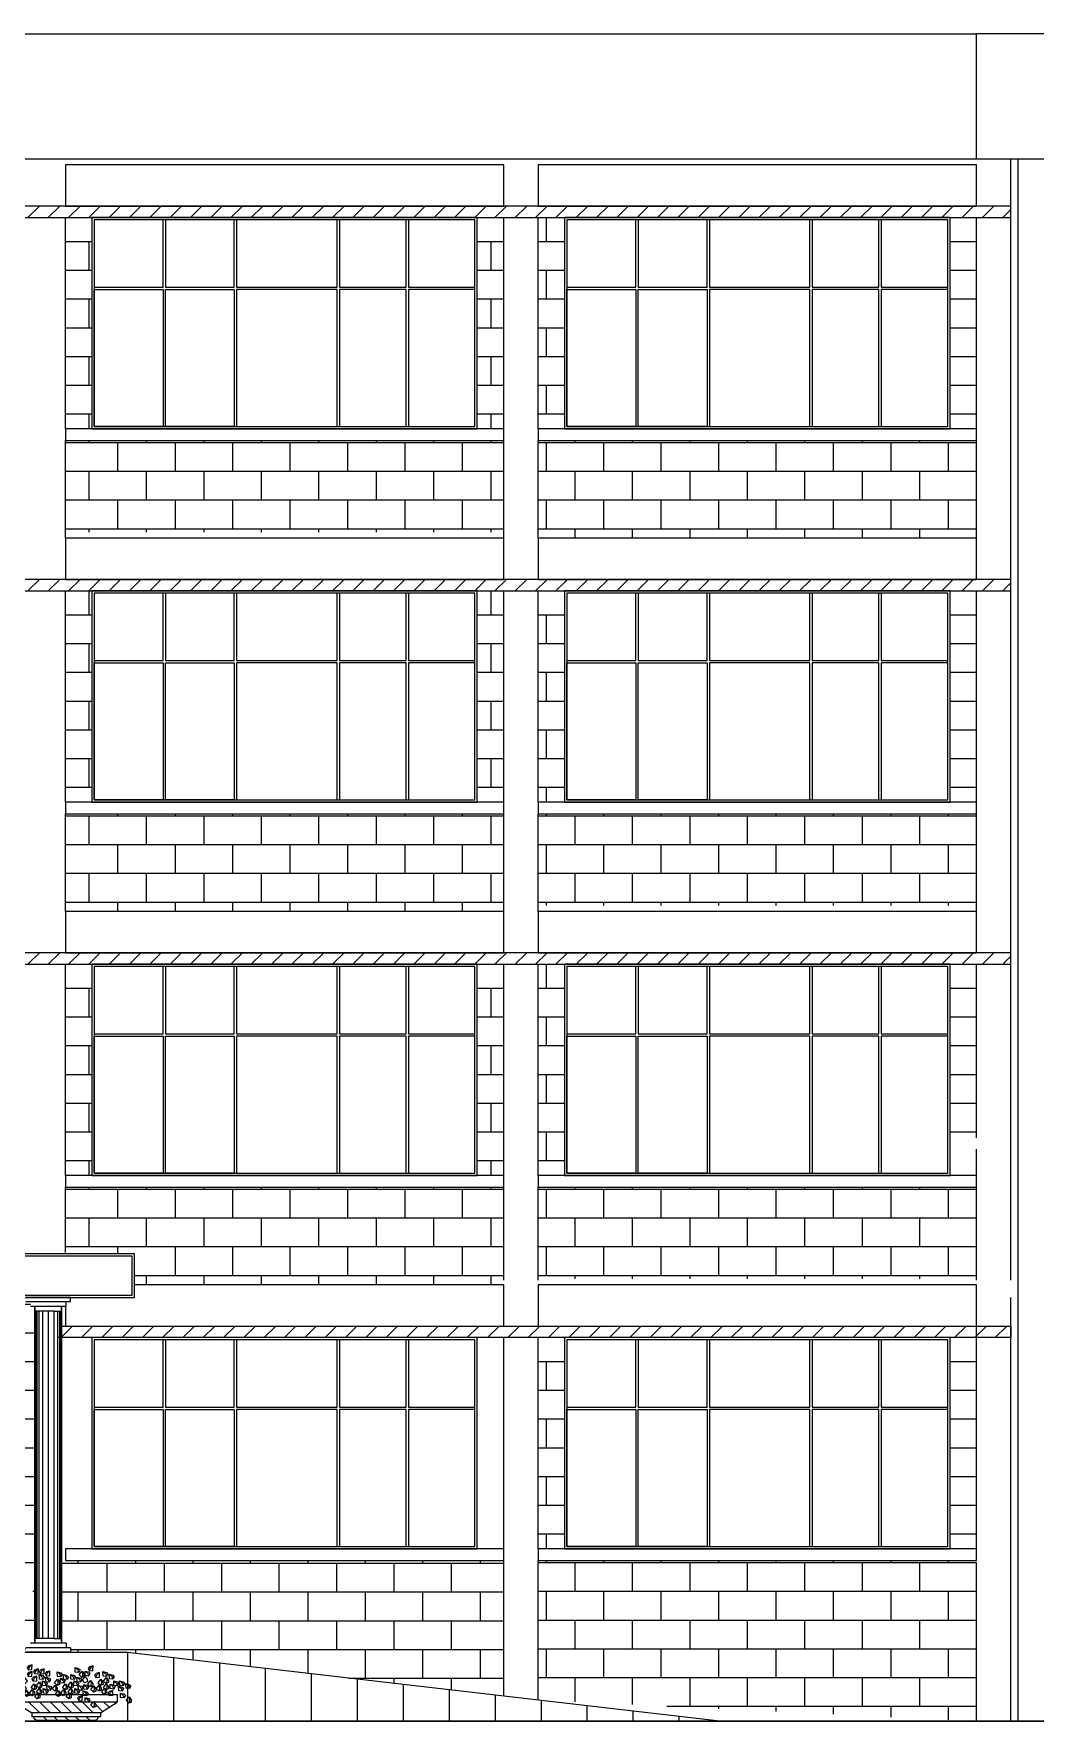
# Model space of a CAD drawing. Header units: millimetres. Extents: x 3614 to 12428, y -844 to 6844.
# Drawn here: x 5509.61 to 5518.33, y -474.38 to -459.69 of the extents above; entities that cross this region are included whole.
import ezdxf

# ---------------------------------------------------------------- set-up
doc = ezdxf.new("R2010")
doc.units = ezdxf.units.MM
doc.header["$LTSCALE"] = 40
doc.header["$MEASUREMENT"] = 0
doc.linetypes.add('DASHED', pattern=[0.75, 0.5, -0.25])
for name, color, linetype, lineweight in [('Beam', 254, 'CONTINUOUS', 25), ('CLL LEV.', 15, 'CONTINUOUS', 18), ('E1', 7, 'CONTINUOUS', 20), ('E2', 250, 'CONTINUOUS', 20), ('E3', 251, 'CONTINUOUS', 18), ('E6', 254, 'CONTINUOUS', 15), ('Hatch', 42, 'CONTINUOUS', 15), ('Hidden', 30, 'DASHED', 18), ('landscaping', 3, 'CONTINUOUS', 13), ('Wall', 7, 'CONTINUOUS', 30), ('Window', 150, 'CONTINUOUS', 15)]:
    doc.layers.add(name, color=color, linetype=linetype, lineweight=lineweight)

# ---------------------------------------------------------------- blocks, each defined once
blk = doc.blocks.new('WINDOW1')
at = {"layer": 'CLL LEV.', "ltscale": 0.05}
blk.add_lwpolyline([(-0.2299999999995634, -0.100000000000307), (3.585000000001855, -0.100000000000307), (3.585000000001855, -2.842170943040401e-13), (-0.2299999999995634, -2.842170943040401e-13)], close=True, dxfattribs=at)
at = {"layer": 'Window', "linetype": 'Continuous', "ltscale": 0.05}
for points in [[(9.094947017729282e-13, 0), (3.355000000001382, 0), (3.355000000001382, 1.840000000000032), (9.094947017729282e-13, 1.840000000000032)], [(0.02000000000134605, 0.01999999999998181), (3.335000000000946, 0.01999999999998181), (3.335000000000946, 1.82000000000005), (0.02000000000134605, 1.82000000000005)]]:
    blk.add_lwpolyline(points, close=True, dxfattribs=at)
at = {"layer": 'Window', "ltscale": 0.05}
for points in [[(0.02000000000134605, 1.235000000018715), (0.6200000000017099, 1.235000000018715), (0.6200000000017099, 1.82000000000005), (0.02000000000134605, 1.82000000000005)], [(0.6400000000021464, 1.235000000018715), (1.24000000000251, 1.235000000018715), (1.24000000000251, 1.82000000000005), (0.6400000000021464, 1.82000000000005)], [(1.260000000002947, 1.235000000018715), (2.135000000000218, 1.235000000018715), (2.135000000000218, 1.82000000000005), (1.260000000002947, 1.82000000000005)], [(2.155000000000655, 1.235000000018715), (2.735000000000582, 1.235000000018715), (2.735000000000582, 1.82000000000005), (2.155000000000655, 1.82000000000005)], [(2.755000000001019, 1.235000000018715), (3.335000000000946, 1.235000000018715), (3.335000000000946, 1.82000000000005), (2.755000000001019, 1.82000000000005)], [(0.6200000000017099, 0.01999999999998181), (0.02000000000134605, 0.01999999999998181), (0.02000000000134605, 1.215000000016005), (0.6200000000017099, 1.215000000016005)], [(1.24000000000251, 0.01999999999998181), (0.6400000000021464, 0.01999999999998181), (0.6400000000021464, 1.215000000016005), (1.24000000000251, 1.215000000016005)], [(1.260000000002947, 0.01999999999998181), (2.135000000000218, 0.01999999999998181), (2.135000000000218, 1.215000000016005), (1.260000000002947, 1.215000000016005)], [(2.155000000000655, 0.01999999999998181), (2.735000000000582, 0.01999999999998181), (2.735000000000582, 1.215000000016005), (2.155000000000655, 1.215000000016005)], [(2.755000000001019, 0.01999999999998181), (3.335000000000946, 0.01999999999998181), (3.335000000000946, 1.215000000016005), (2.755000000001019, 1.215000000016005)]]:
    blk.add_lwpolyline(points, close=True, dxfattribs=at)
blk = doc.blocks.new('A$C4E7010DC')
at = {"layer": 'Hatch', "ltscale": 5}
h = blk.add_hatch(dxfattribs=at)
h.set_pattern_fill('ANSI31', color=256, scale=1000, style=0)
h.set_pattern_definition([(45, (231.7533103451132, -2.28803401541e-05), (-88.38834764831843, 88.38834764831844), [])])
h.paths.add_polyline_path([(752.430756263313, 302.3095010283141), (702.7948197437945, 296.8872465101449), (699.9983771157774, 302.3095010283141), (629.1746464831252, 302.3095010283141), (666.9704380356415, 253.4562543481152), (626.8853242982295, 211.9099958092993), (584.8749032220802, 229.6793507610273), (586.3341213153326, 265.0629620082328), (612.4414581818928, 302.3095010283141), (231.7533103451132, 302.3095010283141), (509.0194938639178, 124.9999771196599), (1641.987126825406, 124.9999771196599), (1919.253310345113, 302.3095010283141)])
h.paths.add_polyline_path([(1544.253310345113, -2.28803401114e-05, 0.4142135623730951), (1606.753310345113, 62.49997711965988), (544.2533103451133, 62.49997711965988, 0.4142135623730951), (606.7533103451132, -2.28803401114e-05)])
at = {"layer": 'Hatch'}
for p, q in [((1919.253310345113, 427.3095010283141), (231.7533103451133, 427.3095010283141)), ((231.7533103451133, 427.3095010283141), (231.7533103451133, 302.3095010283141)), ((1919.253310345113, 302.3095010283141), (1919.253310345113, 427.3095010283141)), ((509.0194938639178, 124.9999771196599), (1641.987126825406, 124.9999771196599)), ((509.0194938639178, 124.9999771196599), (509.0194938639178, 62.49997711965988)), ((509.0194938639178, 62.49997711965988), (1641.987126825406, 62.49997711965988)), ((544.2533103451133, 62.49997711965988), (544.2533103451133, 62.72548774704046)), ((1606.753310345113, 62.49997711965988), (1606.753310345113, 62.72548774704046)), ((1641.987126825406, 124.9999771196599), (1641.987126825406, 62.49997711965988)), ((606.7533103451132, -2.28803401114e-05), (1544.253310345113, -2.28803401114e-05)), ((606.7533103451132, -2.28803401114e-05), (606.7533103451132, -2.28803401114e-05)), ((1544.253310345113, -2.28803401114e-05), (1544.253310345113, -2.28803401114e-05))]:
    blk.add_line(p, q, dxfattribs=at)
blk.add_lwpolyline([(509.0194938639178, 124.9999771196599), (231.7533103451133, 302.3095010283141), (1919.253310345113, 302.3095010283141), (1641.987126825406, 124.9999771196599)], dxfattribs=at)
for centre, start, end in [((606.7533103451132, 62.49997711965988), 180, 270), ((1544.253310345113, 62.49997711965988), 270, 0)]:
    blk.add_arc(centre, 62.5, start, end, dxfattribs=at)
at = {"layer": 'landscaping', "linetype": 'Continuous', "lineweight": 9}
for points in [[(689.1884268180002, 817.0041127803415, 0), (631.7984994375729, 823.2734171363554, 0), (629.0578893495258, 899.3383351678785, 0), (686.3298404123634, 883.7983218325389, 0), (710.0962695958877, 857.5440630127559, 0), (689.1884268180002, 817.0041127803415, 0)], [(865.671284205775, 792.6660412520433, 0), (923.0612115862023, 798.9353456080571, 0), (925.8018216742494, 875.0002636395948, 0), (868.5298706114118, 859.4602503038042, 0), (844.7634414279017, 833.2059914844574, 0), (865.671284205775, 792.6660412520433, 0)], [(1496.308828951471, 770.4669749376042, 0), (1438.918901571043, 776.7362792940692, 0), (1436.178291483011, 852.8011973256067, 0), (1493.450242545834, 837.2611839898018, 0), (1517.216671729373, 811.0069251700188, 0), (1496.308828951471, 770.4669749376042, 0)], [(1592.553917976183, 770.4666724178387, 0), (1535.163990594854, 776.7359767738525, 0), (1532.423380507709, 852.8008948053903, 0), (1589.695331570547, 837.2608814700361, 0), (1613.461760754071, 811.0066226502533, 0), (1592.553917976183, 770.4666724178387, 0)], [(1696.145769875365, 834.2387886639624, 0), (1638.755842494022, 840.5080930204274, 0), (1636.015232406906, 916.5730110519652, 0), (1693.287183469729, 901.0329977161743, 0), (1717.053612653253, 874.7787388963769, 0), (1696.145769875365, 834.2387886639624, 0)], [(29.07815683924127, 526.2770942224888, 0), (86.46808422057076, 532.5463985789538, 0), (89.20869430771563, 608.6113166104913, 0), (31.93674324487802, 593.0713032747008, 0), (8.170314061353565, 566.8170444549032, 0), (29.07815683924127, 526.2770942224888, 0)], [(132.7269861804234, 570.6752268509152, 0), (190.1169135617674, 576.9445312069292, 0), (192.8575236488831, 653.0094492384669, 0), (135.5855725860601, 637.4694359031272, 0), (111.8191434025357, 611.2151770833443, 0), (132.7269861804234, 570.6752268509152, 0)], [(147.5338429745898, 481.879264114279, 0), (204.923770355017, 488.148568470744, 0), (207.6643804421474, 564.2134865022817, 0), (150.3924293793097, 548.673473166491, 0), (126.6260001957998, 522.4192143466934, 0), (147.5338429745898, 481.879264114279, 0)], [(228.9720752051216, 570.675529370681, 0), (286.3620025855489, 576.9448337271604, 0), (289.102612673596, 653.0097517586836, 0), (231.8306616107584, 637.4697384228928, 0), (208.0642324272485, 611.21547960311, 0), (228.9720752051216, 570.675529370681, 0)], [(288.1999182728032, 518.8777583910414, 0), (345.5898456532304, 525.1470627475064, 0), (348.3304557403608, 601.211980779044, 0), (291.0585046775231, 585.6719674432387, 0), (267.2920754940133, 559.4177086234558, 0), (288.1999182728032, 518.8777583910414, 0)], [(303.0067750660528, 681.6708609415363, 0), (360.3967024464801, 687.94016529755, 0), (363.1373125336249, 764.0050833290877, 0), (305.8653614716897, 748.4650699932827, 0), (282.0989322881796, 722.2108111734995, 0), (303.0067750660528, 681.6708609415363, 0)], [(418.1367354313261, 608.0255605786951, 0), (458.2218491678213, 649.5718191170453, 0), (411.6468252341729, 709.7727314388029, 0), (377.5855324475269, 661.1785267771628, 0), (376.1263143542601, 625.7949155304232, 0), (418.1367354313261, 608.0255605786951, 0)], [(418.1367354313261, 504.4300186194013, 0), (458.2218491678213, 545.9762771577516, 0), (411.6468252341729, 606.1771894795093, 0), (377.5855324475269, 557.5829848178691, 0), (376.1263143542601, 522.1993735711293, 0), (418.1367354313261, 504.4300186194013, 0)], [(406.6556044072495, 726.0689935695117, 0), (464.0455317876766, 732.3382979259767, 0), (466.7861418747924, 808.4032159575141, 0), (409.5141908128862, 792.8632026217091, 0), (385.7477616293472, 766.6089438019262, 0), (406.6556044072495, 726.0689935695117, 0)], [(506.9782920855214, 578.4268559130286, 0), (547.0634058220021, 619.9731144518445, 0), (500.4883818883537, 680.1740267731511, 0), (466.4270891017077, 631.579822111511, 0), (464.9678710084407, 596.1962108647567, 0), (506.9782920855214, 578.4268559130286, 0)], [(536.5922136188891, 482.2309523054136, 0), (576.6773273563012, 523.7772108437638, 0), (530.102303421736, 583.9781231655214, 0), (496.04101063509, 535.3839185038814, 0), (494.5817925418378, 500.0003072571415, 0), (536.5922136188891, 482.2309523054136, 0)], [(583.471240936924, 708.6129680663288, 0), (526.0813135564966, 714.8822724227937, 0), (523.3407034684496, 790.9471904543312, 0), (580.6126545312873, 775.4071771185409, 0), (604.3790837148118, 749.1529182987433, 0), (583.471240936924, 708.6129680663288, 0)], [(625.4339782199531, 467.4316756025218, 0), (665.5190919573653, 508.977934140872, 0), (618.9440680227999, 569.1788464626297, 0), (584.882775236154, 520.5846418009896, 0), (583.4235571428871, 485.2010305542498, 0), (625.4339782199531, 467.4316756025218, 0)], [(677.2582889171026, 556.2277895990554, 0), (717.3434026545146, 597.7740481373913, 0), (670.7683787199494, 657.9749604591487, 0), (636.7070859333032, 609.3807557975088, 0), (635.2478678400513, 573.997144550769, 0), (677.2582889171026, 556.2277895990554, 0)], [(702.7946117969258, 733.4686319207248, 0), (760.184539177353, 739.7379362771898, 0), (762.9251492653857, 815.8028543087275, 0), (705.6531982025624, 800.2628409729366, 0), (681.8867690190382, 774.0085821531392, 0), (702.7946117969258, 733.4686319207248, 0)], [(725.0052089075616, 511.4781200398284, 0), (782.3951362879887, 517.7474243958277, 0), (785.1357463751339, 593.8123424278309, 0), (727.8637953131982, 578.2723290920258, 0), (704.0973661296885, 552.0180702722427, 0), (725.0052089075616, 511.4781200398284, 0)], [(766.1000535181665, 622.8248372811212, 0), (806.1851672555786, 664.3710958199372, 0), (759.6101433210132, 724.5720081412437, 0), (725.5488505343674, 675.9778034800548, 0), (724.0896324411003, 640.5941922333004, 0), (766.1000535181665, 622.8248372811212, 0)], [(817.924364215316, 711.6209512776547, 0), (858.0094779527278, 753.1672098164563, 0), (811.4344540181627, 813.3681221377626, 0), (777.3731612315167, 764.7739174765738, 0), (775.9139431382646, 729.3903062293684, 0), (817.924364215316, 711.6209512776547, 0)], [(813.8469735086255, 496.6786920770537, 0), (871.2369008890528, 502.9479964335187, 0), (873.9775109761831, 579.0129144650563, 0), (816.7055599142623, 563.4729011292656, 0), (792.9391307307378, 537.2186423094681, 0), (813.8469735086255, 496.6786920770537, 0)], [(836.0573626724072, 629.8729387020138, 0), (893.4472900528343, 636.1422430580133, 0), (896.1879001399502, 712.2071610895509, 0), (838.915949077127, 696.6671477537602, 0), (815.1495198936027, 670.4128889339627, 0), (836.0573626724072, 629.8729387020138, 0)], [(887.8818813164253, 570.675529370681, 0), (945.2718086968524, 576.9448337271604, 0), (948.0124187839828, 653.0097517586836, 0), (890.740467722062, 637.4697384228928, 0), (866.9740385376207, 611.21547960311, 0), (887.8818813164253, 570.675529370681, 0)], [(939.7061920135747, 674.2710713299892, 0), (997.0961193940022, 680.5403756859885, 0), (999.8367294811467, 756.6052937175263, 0), (942.5647784192116, 741.0652803821868, 0), (918.7983492357016, 714.8110215623892, 0), (939.7061920135747, 674.2710713299892, 0)], [(1003.01163373483, 534.028723285053, 0), (1043.09674747131, 575.5749818234034, 0), (996.5217235376622, 635.7758941451758, 0), (962.4604307510162, 587.1816894835356, 0), (961.0012126577492, 551.7980782367812, 0), (1003.01163373483, 534.028723285053, 0)], [(1058.161462254284, 674.2710713299892, 0), (1115.551389634711, 680.5403756859885, 0), (1118.291999722743, 756.6052937175263, 0), (1061.02004865992, 741.0652803821868, 0), (1037.253619476396, 714.8110215623892, 0), (1058.161462254284, 674.2710713299892, 0)], [(1091.85319038901, 504.4300186194013, 0), (1131.938304125506, 545.9762771577516, 0), (1085.363280191843, 606.1771894795093, 0), (1051.301987405197, 557.5829848178691, 0), (1049.842769311944, 522.1993735711293, 0), (1091.85319038901, 504.4300186194013, 0)], [(1109.985980898316, 615.0736619991221, 0), (1167.375908278744, 621.342966355136, 0), (1170.116518366776, 697.4078843866591, 0), (1112.844567303953, 681.8678710513195, 0), (1089.078138120414, 655.6136122315365, 0), (1109.985980898316, 615.0736619991221, 0)], [(1161.810291595466, 718.6692039584157, 0), (1219.200218975893, 724.9385083144152, 0), (1221.94082906394, 801.0034263459528, 0), (1164.668878001102, 785.4634130101622, 0), (1140.902448817578, 759.2091541903646, 0), (1161.810291595466, 718.6692039584157, 0)], [(1225.115733316706, 578.4268559130286, 0), (1265.200847054104, 619.9731144518445, 0), (1218.625823119539, 680.1740267731511, 0), (1184.564530332893, 631.579822111511, 0), (1183.10531223964, 596.1962108647567, 0), (1225.115733316706, 578.4268559130286, 0)], [(1262.133187220606, 482.2309523054136, 0), (1302.218300958018, 523.7772108437638, 0), (1255.643277023453, 583.9781231655214, 0), (1221.581984236807, 535.3839185038814, 0), (1220.12276614354, 500.0003072571415, 0), (1262.133187220606, 482.2309523054136, 0)], [(1332.090288427978, 496.6785408171708, 0), (1389.480215808406, 502.9478451731846, 0), (1392.220825895521, 579.0127632047078, 0), (1334.948874832698, 563.4727498693828, 0), (1311.182445649174, 537.2184910495852, 0), (1332.090288427978, 496.6785408171708, 0)], [(1354.300677590829, 629.8727874416653, 0), (1411.690604972173, 636.1420917981303, 0), (1414.431215059303, 712.207009829668, 0), (1357.159263996466, 696.6669964938773, 0), (1333.392834812956, 670.4127376740797, 0), (1354.300677590829, 629.8727874416653, 0)], [(1402.35718594343, 733.9721764031273, 0), (1344.967258562101, 740.2414807595923, 0), (1342.22664847497, 816.3063987911296, 0), (1399.498599537794, 800.7663854553393, 0), (1423.265028721333, 774.5121266355417, 0), (1402.35718594343, 733.9721764031273, 0)], [(1406.125196234861, 570.6753781107981, 0), (1463.515123616205, 576.9446824668117, 0), (1466.255733703321, 653.0096004988008, 0), (1408.983782640498, 637.4695871630101, 0), (1385.217353456974, 611.2153283432272, 0), (1406.125196234861, 570.6753781107981, 0)], [(1457.949506932025, 674.2709200701065, 0), (1515.339434313355, 680.5402244261057, 0), (1518.080044400485, 756.6051424576434, 0), (1460.808093337662, 741.0651291223039, 0), (1437.041664154123, 714.8108703025063, 0), (1457.949506932025, 674.2709200701065, 0)], [(1521.254948653252, 534.0285720247193, 0), (1561.340062390663, 575.5748305635207, 0), (1514.765038457001, 635.775742884827, 0), (1480.703745669452, 587.1815382236528, 0), (1479.2445275762, 551.7979269768983, 0), (1521.254948653252, 534.0285720247193, 0)], [(1617.324341041269, 648.0294307196309, 0), (1559.934413660841, 654.2987350756448, 0), (1557.193803572809, 730.3636531071824, 0), (1614.465754635632, 714.8236397718283, 0), (1638.232183819171, 688.5693809520453, 0), (1617.324341041269, 648.0294307196309, 0)], [(1610.096505307447, 504.4298673595185, 0), (1650.181619044859, 545.9761258978687, 0), (1603.606595111196, 606.1770382196264, 0), (1569.545302323648, 557.5828335579863, 0), (1568.086084230381, 522.1992223112463, 0), (1610.096505307447, 504.4298673595185, 0)], [(1696.202747317365, 726.068539789412, 0), (1638.812819936022, 732.337844145877, 0), (1636.072209848906, 808.4027621774148, 0), (1693.344160911729, 792.8627488416092, 0), (1717.110590095253, 766.6084900218264, 0), (1696.202747317365, 726.068539789412, 0)], [(1751.352783783688, 608.0255605786951, 0), (1711.267670046291, 649.5718191170453, 0), (1757.842693980856, 709.7727314388029, 0), (1791.903986767502, 661.1785267771628, 0), (1793.363204860769, 625.7949155304232, 0), (1751.352783783688, 608.0255605786951, 0)], [(1780.376502139959, 482.2308010450797, 0), (1820.46161587644, 523.7770595838808, 0), (1773.886591942792, 583.9779719051876, 0), (1739.825299156146, 535.3837672439984, 0), (1738.366081062879, 500.0001559972588, 0), (1780.376502139959, 482.2308010450797, 0)], [(1866.482744148962, 681.6708609415363, 0), (1809.092816768534, 687.94016529755, 0), (1806.352206680487, 764.0050833290877, 0), (1863.624157743325, 748.4650699932827, 0), (1887.390586926849, 722.2108111734995, 0), (1866.482744148962, 681.6708609415363, 0)], [(1881.289600942226, 518.8777583910414, 0), (1823.899673561798, 525.1470627475064, 0), (1821.159063474653, 601.211980779044, 0), (1878.431014536589, 585.6719674432387, 0), (1902.197443720099, 559.4177086234558, 0), (1881.289600942226, 518.8777583910414, 0)], [(1940.517444009893, 570.675529370681, 0), (1883.127516629465, 576.9448337271604, 0), (1880.386906541418, 653.0097517586836, 0), (1937.658857604256, 637.4697384228928, 0), (1961.42528678778, 611.21547960311, 0), (1940.517444009893, 570.675529370681, 0)], [(2036.762533033689, 570.6752268509152, 0), (1979.372605653261, 576.9445312069292, 0), (1976.631995566131, 653.0094492384669, 0), (2033.903946628969, 637.4694359031272, 0), (2057.670375812479, 611.2151770833443, 0), (2036.762533033689, 570.6752268509152, 0)], [(2140.411362375773, 526.2770942224888, 0), (2083.021434994444, 532.5463985789538, 0), (2080.280824907314, 608.6113166104913, 0), (2137.552775970136, 593.0713032747008, 0), (2161.319205153676, 566.8170444549032, 0), (2140.411362375773, 526.2770942224888, 0)], [(42.01042599565695, 285.9068331029412, 0), (82.0955397321377, 327.4530916417425, 0), (35.52051579848921, 387.654003963049, 0), (1.459223011843278, 339.05979930186, 0), (4.918576451e-06, 303.6761880546692, 0), (42.01042599565695, 285.9068331029412, 0)], [(117.9199214403052, 370.8840838037722, 0), (175.3098488216346, 377.1533881602372, 0), (178.050458908765, 453.2183061917749, 0), (120.7785078459419, 437.678292855984, 0), (97.01207866240291, 411.4240340361865, 0), (117.9199214403052, 370.8840838037722, 0)], [(363.3485764803773, 411.6864641244318, 0), (305.95864909995, 417.9557684804457, 0), (303.2180390119174, 494.0206865119688, 0), (360.4899900747406, 478.4806731766294, 0), (384.2564192582795, 452.2264143568461, 0), (363.3485764803773, 411.6864641244318, 0)], [(447.7506569647085, 430.4331813257738, 0), (487.8357707021057, 471.9794398641096, 0), (441.2607467675406, 532.1803521858672, 0), (407.1994539808946, 483.5861475242272, 0), (405.7402358876425, 448.2025362774875, 0), (447.7506569647085, 430.4331813257738, 0)], [(626.8853242982295, 211.9099958092993, 0), (666.9704380356415, 253.4562543481152, 0), (620.3954141019785, 313.6571666694217, 0), (586.3341213153326, 265.0629620082327, 0), (584.8749032220802, 229.6793507610273, 0), (626.8853242982295, 211.9099958092993, 0)], [(702.7948197437945, 296.8872465101449, 0), (760.1847471242218, 303.1565508661442, 0), (762.9253572122542, 379.221468898133, 0), (705.6534061494312, 363.6814555623423, 0), (681.8869769659068, 337.4271967425447, 0), (702.7948197437945, 296.8872465101449, 0)], [(732.4087412771768, 407.8824268206516, 0), (789.7986686585064, 414.1517311771166, 0), (792.5392787456512, 490.2166492086398, 0), (735.2673276828133, 474.6766358728491, 0), (711.5008984992893, 448.422377053066, 0), (732.4087412771768, 407.8824268206516, 0)], [(864.9388823041954, 325.7437184409355, 0), (807.5489549237683, 332.0130227969348, 0), (804.8083448366377, 408.0779408284723, 0), (862.0802958994756, 392.5379274926818, 0), (885.8467250829852, 366.2836686733498, 0), (864.9388823041954, 325.7437184409355, 0)], [(873.0748165753903, 444.8809210973995, 0), (930.4647439567196, 451.1502254538791, 0), (933.2053540438646, 527.2151434854022, 0), (875.933402981027, 511.6751301496115, 0), (852.1669737975026, 485.4208713298285, 0), (873.0748165753903, 444.8809210973995, 0)], [(1003.01163373483, 430.4331813257738, 0), (1043.09674747131, 471.9794398641096, 0), (996.5217235376622, 532.1803521858672, 0), (962.4604307510162, 483.5861475242272, 0), (961.0012126577492, 448.2025362774875, 0), (1003.01163373483, 430.4331813257738, 0)], [(1032.625555268197, 356.4363440321322, 0), (1072.71066900561, 397.9826025704824, 0), (1026.135645071044, 458.1835148922401, 0), (992.0743522843986, 409.5893102305998, 0), (990.6151341911464, 374.2056989838601, 0), (1032.625555268197, 356.4363440321322, 0)], [(1121.467111922393, 408.2341150117716, 0), (1161.552225659805, 449.780373550122, 0), (1114.97720172524, 509.9812858718942, 0), (1080.915908938594, 461.3870812102541, 0), (1079.456690845327, 426.0034699634998, 0), (1121.467111922393, 408.2341150117716, 0)], [(1210.308876523457, 393.4348383088945, 0), (1250.393990260854, 434.9810968472302, 0), (1203.818966326289, 495.1820091690023, 0), (1169.757673539643, 446.5878045073623, 0), (1168.298455446376, 411.2041932606222, 0), (1210.308876523457, 393.4348383088945, 0)], [(1391.318131494743, 444.8807698375167, 0), (1448.708058876072, 451.1500741939961, 0), (1451.448668963203, 527.2149922255194, 0), (1394.17671790038, 511.6749788897286, 0), (1370.410288716841, 485.4207200699454, 0), (1391.318131494743, 444.8807698375167, 0)], [(1521.254948653252, 430.4330300658912, 0), (1561.340062390663, 471.9792886042268, 0), (1514.765038457001, 532.1802009259845, 0), (1480.703745670355, 483.5859962643444, 0), (1479.2445275762, 448.2023850176046, 0), (1521.254948653252, 430.4330300658912, 0)], [(1550.86887018755, 356.4361927717982, 0), (1590.953983924046, 397.9824513105996, 0), (1544.378959990397, 458.1833636323572, 0), (1510.317667203751, 409.5891589707172, 0), (1508.858449110485, 374.2055477239774, 0), (1550.86887018755, 356.4361927717982, 0)], [(1639.710426841746, 408.2339637514378, 0), (1679.795540578227, 449.7802222902391, 0), (1633.220516644578, 509.9811346115457, 0), (1599.159223857932, 461.386929950371, 0), (1597.700005764665, 426.0033187036167, 0), (1639.710426841746, 408.2339637514378, 0)], [(1728.552191442795, 393.4346870490117, 0), (1768.637305179291, 434.9809455873473, 0), (1722.062281245628, 495.1818579091193, 0), (1688.000988458982, 446.5876532474794, 0), (1686.541770365729, 411.2040420007396, 0), (1728.552191442795, 393.4346870490117, 0)], [(1979.438027657161, 463.2466056712437, 0), (1922.048100275831, 469.5159100277087, 0), (1919.307490188687, 545.5808280592464, 0), (1976.579441251524, 530.0408147234557, 0), (2000.345870435049, 503.7865559036582, 0), (1979.438027657161, 463.2466056712437, 0)], [(2075.921215846436, 304.2579942046286, 0), (2018.531288465092, 310.5272985610936, 0), (2015.790678377962, 386.5922165926313, 0), (2073.0626294408, 371.0522032568406, 0), (2096.829058624309, 344.797944437043, 0), (2075.921215846436, 304.2579942046286, 0)], [(2083.086856998344, 418.8484730432682, 0), (2025.696929617916, 425.1177773992821, 0), (2022.956319529884, 501.1826954308053, 0), (2080.228270592707, 485.6426820950145, 0), (2103.994699776231, 459.3884232752316, 0), (2083.086856998344, 418.8484730432682, 0)], [(2154.742436732748, 340.0674337579403, 0), (2097.352509352321, 346.3367381144053, 0), (2094.611899265176, 422.4016561459429, 0), (2151.883850327111, 406.8616428101377, 0), (2175.650279510621, 380.6073839903547, 0), (2154.742436732748, 340.0674337579403, 0)], [(2176.239360189386, 225.4769549197517, 0), (2118.849432808958, 231.7462592762167, 0), (2116.108822721843, 307.8111773077543, 0), (2173.380773783749, 292.2711639719637, 0), (2197.147202967288, 266.0169051521661, 0), (2176.239360189386, 225.4769549197517, 0)]]:
    blk.add_polyline3d(points, dxfattribs=at)
at = {"layer": 'landscaping', "lineweight": 9}
for centre, start, end in [((595.167349295516, 809.0419725406682), 4.906589353820811, 70.17167493991396), ((959.6923617273567, 784.7039010123842), 109.828325060086, 175.0934106461792), ((1402.287751429903, 762.5048346979311), 4.906589353820811, 70.17167493991396), ((1498.532840453699, 762.5045321781653), 4.906589353820811, 70.17167493991396), ((1602.124692352881, 826.2766484242892), 4.906589353820811, 70.17167493991396), ((123.0992343617254, 518.3149539828153), 109.828325060086, 175.0934106461792), ((226.7480637029075, 562.7130866112564), 109.828325060086, 175.0934106461792), ((241.5549204961571, 473.9171238746057), 109.828325060086, 175.0934106461792), ((322.9931527267035, 562.7133891310222), 109.828325060086, 175.0934106461792), ((382.2209957943707, 510.9156181513681), 109.828325060086, 175.0934106461792), ((397.0278525876346, 673.7087207018631), 109.828325060086, 175.0934106461792), ((495.4765773700636, 662.0802323880488), 149.6194711210228, 214.8845567074056), ((495.4765773700636, 558.4846904287551), 149.6194711210228, 214.8845567074056), ((500.6766819288168, 718.1068533298383), 109.828325060086, 175.0934106461792), ((584.3181340242445, 632.481527722397), 149.6194711210228, 214.8845567074056), ((489.4501634153421, 700.6508278266555), 4.906589353820811, 70.17167493991396), ((613.9320555576412, 536.2856241147674), 149.6194711210228, 214.8845567074056), ((702.7738201586908, 521.4863474118756), 149.6194711210228, 214.8845567074056), ((754.598130856757, 610.2824614083947), 149.6194711210228, 214.8845567074056), ((796.8156893194099, 725.5064916810512), 109.828325060086, 175.0934106461792), ((819.0262864291435, 503.515979800155), 109.828325060086, 175.0934106461792), ((895.2642061549705, 765.6756230870088), 149.6194711210228, 214.8845567074056), ((907.8680510302072, 488.7165518373802), 109.828325060086, 175.0934106461792), ((930.0784401939743, 621.9107984618895), 109.828325060086, 175.0934106461792), ((981.9029588380072, 562.7133891310222), 109.828325060086, 175.0934106461792), ((1033.727269535156, 666.308931090316), 109.828325060086, 175.0934106461792), ((1080.351475673553, 588.0833950944213), 149.6194711210228, 214.8845567074056), ((1152.182539775851, 666.308931090316), 109.828325060086, 175.0934106461792), ((1169.193032327748, 558.4846904287551), 149.6194711210228, 214.8845567074056), ((1204.0070584208, 607.1115217594488), 109.828325060086, 175.0934106461792), ((1255.83136911795, 710.7070637187426), 109.828325060086, 175.0934106461792), ((1302.455575256346, 632.481527722397), 149.6194711210228, 214.8845567074056), ((1339.473029159344, 536.2856241147674), 149.6194711210228, 214.8845567074056), ((1426.111365949546, 488.7164005774975), 109.828325060086, 175.0934106461792), ((1308.336108420946, 726.0100361634537), 4.906589353820811, 70.17167493991396), ((1448.321755113313, 621.9106472020067), 109.828325060086, 175.0934106461792), ((1500.146273757345, 562.7132378711394), 109.828325060086, 175.0934106461792), ((1551.970584454509, 666.3087798304331), 109.828325060086, 175.0934106461792), ((1598.594790592906, 588.0832438340731), 149.6194711210228, 214.8845567074056), ((1523.303263518785, 640.0672904799574), 4.906589353820811, 70.17167493991396), ((1687.436347247101, 558.4845391688722), 149.6194711210228, 214.8845567074056), ((1602.181669794881, 718.1063995497387), 4.906589353820811, 70.17167493991396), ((1857.716344078682, 536.2854728544332), 149.6194711210228, 214.8845567074056), ((1772.461666627379, 673.7087207018631), 4.906589353820811, 70.17167493991396), ((1787.268523420644, 510.9156181513681), 4.906589353820811, 70.17167493991396), ((1846.496366487409, 562.7133891310222), 4.906589353820811, 70.17167493991396), ((1942.741455512121, 562.7130866112564), 4.906589353820811, 70.17167493991396), ((2046.390284853289, 518.3149539828153), 4.906589353820811, 70.17167493991396), ((119.3502679343801, 339.9615049122949), 149.6194711210228, 214.8845567074056), ((211.9409989627893, 362.9219435640989), 109.828325060086, 175.0934106461792), ((269.3274989578931, 403.7243238847586), 4.906589353820811, 70.17167493991396), ((525.0904989043484, 484.4878531351132), 149.6194711210228, 214.8845567074056), ((704.2251662378841, 265.9646676186676), 149.6194711210228, 214.8845567074056), ((796.8158972662787, 288.9251062704716), 109.828325060086, 175.0934106461792), ((826.4298187996608, 399.9202865809784), 109.828325060086, 175.0934106461792), ((770.9178047826282, 317.7815782012622), 4.906589353820811, 70.17167493991396), ((967.0958940978744, 436.9187808577406), 109.828325060086, 175.0934106461792), ((1080.351475673553, 484.4878531351132), 149.6194711210228, 214.8845567074056), ((1109.96539720695, 410.4910158414858), 149.6194711210228, 214.8845567074056), ((1198.80695386113, 462.28878682114), 149.6194711210228, 214.8845567074056), ((1287.64871846218, 447.4895101182482), 149.6194711210228, 214.8845567074056), ((1485.339209017227, 436.9186295978578), 109.828325060086, 175.0934106461792), ((1598.594790592906, 484.4877018752304), 149.6194711210228, 214.8845567074056), ((1628.208712126288, 410.4908645811518), 149.6194711210228, 214.8845567074056), ((1717.050268780469, 462.2886355607914), 149.6194711210228, 214.8845567074056), ((1805.892033381533, 447.4893588583653), 149.6194711210228, 214.8845567074056), ((1885.416950134677, 455.2844654315704), 4.906589353820811, 70.17167493991396), ((1981.900138323952, 296.2958539649699), 4.906589353820811, 70.17167493991396), ((1989.065779475859, 410.8863328035949), 4.906589353820811, 70.17167493991396), ((2060.721359211166, 332.105293518267), 4.906589353820811, 70.17167493991396), ((2082.218282667819, 217.5148146800784), 4.906589353820811, 70.17167493991396)]:
    blk.add_arc(centre, 92.75070268292367, start, end, dxfattribs=at)
blk = doc.blocks.new('projjjjjj')
at = {"layer": 'Beam', "ltscale": 0.05}
blk.add_lwpolyline([(5493.428408941377, -470.9351602264009), (5497.243408941377, -470.9351602264009), (5497.243408941377, -470.5751602264008), (5493.428408941377, -470.5751602264008)], close=True, dxfattribs=at)

msp = doc.modelspace()

# ---------------------------------------------------------------- hatches: boundary and pattern name
at = {"layer": 'E1', "ltscale": 0.05}
h = msp.add_hatch(dxfattribs=at)
h.set_pattern_fill('BRICK', color=256)
h.set_pattern_definition([(0, (0, -27.99403273594442), (0, 0.25), []), (90, (0, -27.99403273594442), (-0.5, 0), [0.25, -0.25]), (90, (0.25, -27.99403273594442), (-0.5, 0), [-0.25, 0.25])])
h.paths.add_polyline_path([(5509.358408941376, -470.6851602264002), (5509.543408941375, -470.6851602263998), (5509.543408941375, -470.7251602264), (5509.583408941373, -470.7251602264), (5509.583408941375, -470.7651602263998), (5509.623408941377, -470.7651602264002), (5509.623408941377, -473.1359350644509), (5509.617101608565, -473.1349584720407), (5509.609812870784, -473.1210718634555), (5509.59740517175, -473.1112705247102), (5509.578228537021, -473.0933829036171), (5509.55392086178, -473.0843972423504), (5509.486907048059, -473.0528483707612), (5509.358408941374, -473.0185737781757)])
h.paths.add_polyline_path([(5506.003408941375, -470.6851602264002), (5505.818408941377, -470.6851602263998), (5505.818408941377, -470.7251602264), (5505.778408941377, -470.7251602264), (5505.778408941377, -470.7651602263998), (5505.738408941374, -470.7651602264002), (5505.738408941374, -473.1359350644509), (5505.744716274186, -473.1349584720407), (5505.752005011967, -473.1210718634555), (5505.764412710999, -473.1112705247102), (5505.771654770934, -473.0933829036171), (5505.774513191213, -473.04955501559), (5505.899788394399, -472.9996599843852), (5506.003408941375, -472.9741243307797)])
h.paths.add_polyline_path([(5509.358408941377, -473.7751602264002), (5509.543408941375, -473.7751602264002), (5509.543408941375, -473.7351602264003), (5509.583408941375, -473.7351602264003), (5509.583408941375, -473.6951602264004), (5509.623408941378, -473.6951602264004), (5509.623408941378, -473.1359350644509), (5509.617101608565, -473.1349584720386), (5509.619573422098, -473.1525551798837), (5509.6144328771, -473.1988612290721), (5509.594393031502, -473.2840950896746), (5509.587570422717, -473.2953605594452), (5509.555144595954, -473.3282726049188), (5509.49851199536, -473.3557216347706), (5509.466049155717, -473.4089308517244), (5509.429663476636, -473.4145361463106), (5509.418367381657, -473.4192294573159), (5509.401192038513, -473.4246905966638), (5509.375227388854, -473.4322438363973), (5509.358408941376, -473.4370213422918)])
h.paths.add_polyline_path([(5506.003408941375, -473.7751602264002), (5505.818408941377, -473.7751602264002), (5505.818408941377, -473.7351602264003), (5505.778408941377, -473.7351602264003), (5505.778408941377, -473.6951602264004), (5505.738408941374, -473.6951602264004), (5505.738408941374, -473.1359350644509), (5505.744716274187, -473.1349584720386), (5505.742244460655, -473.1525551798837), (5505.747385005653, -473.1988612290721), (5505.767424851252, -473.2840950896746), (5505.774247460035, -473.2953605594452), (5505.854955757477, -473.3282726049188), (5505.884008173385, -473.3557216347706), (5505.916471013029, -473.4089308517244), (5505.932154406116, -473.4327579970021), (5505.947807399778, -473.4496588690357), (5505.961608207478, -473.4590352148725), (5505.986590493898, -473.4683242065687), (5506.003408941376, -473.4739279396438)])
at = {"layer": 'E2', "lineweight": 5, "ltscale": 0.05}
h = msp.add_hatch(dxfattribs=at)
h.set_pattern_fill('BRICK', color=256)
h.set_pattern_definition([(0, (12.3449999999957, -27.99403273594442), (0, 0.25), []), (90, (12.3449999999957, -27.99403273594442), (-0.5, 0), [0.25, -0.25]), (90, (12.59499999999571, -27.99403273594442), (-0.5, 0), [-0.25, 0.25])])
h.paths.add_polyline_path([(5513.473408941373, -469.6251602264008), (5513.703408941375, -469.6251602264008), (5513.703408941375, -467.7851602264008), (5513.473408941373, -467.7851602264008)])
h.paths.add_polyline_path([(5509.888408941373, -469.6251602264008), (5510.118408941374, -469.6251602264008), (5510.118408941374, -467.7851602264008), (5509.888408941373, -467.7851602264008)])
h.paths.add_polyline_path([(5509.888408941374, -467.3251602264055), (5513.703408941375, -467.3251602264055), (5513.703408941375, -466.4751602264008), (5509.888408941374, -466.4751602264008)])
h.paths.add_polyline_path([(5513.473408941373, -466.3751602264008), (5513.703408941375, -466.3751602264008), (5513.703408941375, -464.5351602264008), (5513.473408941373, -464.5351602264008)])
h.paths.add_polyline_path([(5509.888408941373, -466.3751602264008), (5510.118408941374, -466.3751602264008), (5510.118408941374, -464.5351602264008), (5509.888408941373, -464.5351602264008)])
h.paths.add_polyline_path([(5509.888408941372, -464.0251602264008), (5513.703408941375, -464.0251602264008), (5513.703408941375, -463.2251602264008), (5509.888408941372, -463.2251602264008)])
h.paths.add_polyline_path([(5513.473408941373, -463.1251602264008), (5513.703408941375, -463.1251602264008), (5513.703408941375, -461.2851602264006), (5513.473408941373, -461.2851602264006)])
h.paths.add_polyline_path([(5509.888408941373, -463.1251602264008), (5510.118408941374, -463.1251602264008), (5510.118408941374, -461.2851602264006), (5509.888408941373, -461.2851602264006)])
h.paths.add_polyline_path([(5510.488408941375, -470.3051602263998), (5510.488408941375, -470.5751602264007), (5513.703408941374, -470.5751602264008), (5513.696899951189, -469.7251602264008), (5509.881899951192, -469.7251602264008), (5509.886341379788, -470.3051602263999)])
h = msp.add_hatch(dxfattribs=at)
h.set_pattern_fill('BRICK', color=256)
h.set_pattern_definition([(0, (20.57499999999891, -27.99403273594442), (0, 0.25), []), (90, (20.57499999999891, -27.99403273594442), (-0.5, 0), [0.25, -0.25]), (90, (20.82499999999891, -27.99403273594442), (-0.5, 0), [-0.25, 0.25])])
h.paths.add_polyline_path([(5514.003408941376, -464.0751602264055), (5517.818408941374, -464.0751602264055), (5517.818408941374, -463.2251602264008), (5514.003408941376, -463.2251602264008)])
h.paths.add_polyline_path([(5517.588408941375, -463.1251602264008), (5517.818408941374, -463.1251602264008), (5517.818408941374, -461.2851602264006), (5517.588408941375, -461.2851602264006)])
h.paths.add_polyline_path([(5514.003408941375, -463.1251602264008), (5514.233408941374, -463.1251602264008), (5514.233408941374, -461.2851602264006), (5514.003408941375, -461.2851602264006)])
h.paths.add_polyline_path([(5514.003408941377, -467.2751602264008), (5517.818408941374, -467.2751602264008), (5517.818408941374, -466.4751602264008), (5514.003408941377, -466.4751602264008)])
h.paths.add_polyline_path([(5514.003408941375, -466.3751602264008), (5514.233408941374, -466.3751602264008), (5514.233408941374, -464.5351602264008), (5514.003408941375, -464.5351602264008)])
h.paths.add_polyline_path([(5517.588408941375, -466.3751602264008), (5517.818408941374, -466.3751602264008), (5517.818408941374, -464.5351602264008), (5517.588408941375, -464.5351602264008)])
h.paths.add_polyline_path([(5514.003408941377, -470.5251602264008), (5517.818408941374, -470.5251602264008), (5517.818408941374, -469.7251602264008), (5514.003408941377, -469.7251602264008)])
h.paths.add_polyline_path([(5517.588408941375, -469.2951602264002), (5517.818408941374, -469.2951602264002), (5517.818408941374, -467.7851602264008), (5517.588408941375, -467.7851602264008)])
h.paths.add_polyline_path([(5514.003408941375, -469.6251602264008), (5514.233408941374, -469.6251602264008), (5514.233408941374, -467.7851602264008), (5514.003408941375, -467.7851602264008)])
h.paths.add_polyline_path([(5514.003408941375, -474.1892400158741), (5517.818408941374, -474.3751602264007), (5517.818408941374, -472.9751602264), (5514.003408941377, -472.9751602264)])
h.paths.add_polyline_path([(5517.588408941375, -472.8951602264479), (5517.818408941374, -472.8951602264479), (5517.818408941374, -471.0351602264008), (5517.588408941375, -471.0351602264008)])
h.paths.add_polyline_path([(5514.003408941374, -472.8751602264009), (5514.233408941375, -472.8751602264008), (5514.233408941374, -471.0351602264008), (5514.003408941375, -471.0351602264008)])
at = {"layer": 'E2', "lineweight": 13, "ltscale": 0.05}
h = msp.add_hatch(dxfattribs=at)
h.set_pattern_fill('BRICK', color=256)
h.set_pattern_definition([(0, (0, 0), (0, 0.25), []), (90, (0, 0), (-0.5, 3.061616997868383e-17), [0.25, -0.25]), (90, (0.25, 0), (-0.5, 3.061616997868383e-17), [-0.25, 0.25])])
edge = h.paths.add_edge_path()
edge.add_line((5513.703408941376, -474.1564814646229), (5513.703408941376, -472.9751602264005))
edge.add_line((5513.703408941376, -472.9751602264005), (5509.853408941374, -472.9751602264007))
edge.add_line((5509.853408941374, -472.9751602264007), (5509.853408941378, -472.9951602264478))
edge.add_line((5509.853408941378, -472.9951602264478), (5509.85340894138, -473.6951602264004))
edge.add_line((5509.85340894138, -473.6951602264004), (5509.89340894138, -473.6951602264004))
edge.add_line((5509.89340894138, -473.6951602264004), (5509.89340894138, -473.7351602264003))
edge.add_line((5509.89340894138, -473.7351602264003), (5509.93340894138, -473.7351602264003))
edge.add_line((5509.93340894138, -473.7351602264003), (5509.93340894138, -473.7751602264002))
edge.add_line((5509.93340894138, -473.7751602264002), (5510.413393578344, -473.7751602264002))
edge.add_line((5510.413393578344, -473.7751602264002), (5510.813393578343, -473.8215212546807))
edge.add_line((5510.813393578343, -473.8215212546807), (5511.213393578343, -473.8678822829614))
edge.add_line((5511.213393578343, -473.8678822829614), (5511.613393578344, -473.9142433112419))
edge.add_line((5511.613393578344, -473.9142433112419), (5513.613393578341, -474.1460484526447))
edge.add_line((5513.613393578341, -474.1460484526447), (5513.703408941376, -474.1564814646229))
edge.add_line((5513.703408941376, -474.1564814646229), (5513.703408941376, -472.9951602264479))
at = {"layer": 'Hidden', "linetype": 'Continuous', "lineweight": 0, "ltscale": 0.05}
h = msp.add_hatch(dxfattribs=at)
h.set_pattern_fill('ANSI31', color=256)
h.set_pattern_definition([(45, (0, 6.149999999952456), (-0.08838834764831843, 0.08838834764831845), [])])
h.paths.add_polyline_path([(5518.118408941375, -461.1851602264086), (5493.128408941377, -461.1851602264006), (5493.128408941377, -461.2851602264006), (5518.118408941375, -461.2851602264006)])
h = msp.add_hatch(dxfattribs=at)
h.set_pattern_fill('ANSI31', color=256)
h.set_pattern_definition([(45, (0, 2.899999999952342), (-0.08838834764831843, 0.08838834764831845), [])])
h.paths.add_polyline_path([(5518.118408941375, -464.4351602264087), (5493.128408941377, -464.4351602264007), (5493.128408941377, -464.5351602264008), (5518.118408941375, -464.5351602264008)])
h = msp.add_hatch(dxfattribs=at)
h.set_pattern_fill('ANSI31', color=256)
h.set_pattern_definition([(45, (0, -0.3500000000476575), (-0.08838834764831843, 0.08838834764831845), [])])
h.paths.add_polyline_path([(5518.118408941375, -467.6851602264087), (5493.128408941377, -467.6851602264007), (5493.128408941377, -467.7851602264008), (5518.118408941375, -467.7851602264008)])
h = msp.add_hatch(dxfattribs=at)
h.set_pattern_fill('ANSI31', color=256)
h.set_pattern_definition([(45, (0, 0), (-0.08838834764831843, 0.08838834764831845), [])])
edge = h.paths.add_edge_path()
edge.add_line((5509.853408941374, -470.9351602264047), (5518.118408941375, -470.9351602264007))
edge.add_line((5518.118408941375, -470.9351602264007), (5518.118408941375, -471.0351602264008))
edge.add_line((5518.118408941375, -471.0351602264008), (5509.820551798519, -471.0351602264008))

# ---------------------------------------------------------------- linework, layer by layer
at = {"layer": 'Beam', "ltscale": 0.05}
msp.add_lwpolyline([(5509.888408941375, -470.7651602263998), (5509.888408941375, -470.9351602264009), (5513.703408941376, -470.9351602264009), (5513.703408941376, -470.5751602264008), (5510.488408941375, -470.5751602264008)], dxfattribs=at)
at = {"layer": 'E1', "linetype": 'Continuous', "ltscale": 0.9}
for p, q in [((5509.933408941377, -470.6851602264002), (5509.543408941375, -470.6851602264002)), ((5509.933408941377, -470.7251602264), (5509.543408941375, -470.7251602264)), ((5509.893408941376, -470.7651602263998), (5509.583408941375, -470.7651602263998)), ((5509.623408941376, -473.6951602264004), (5509.623408941376, -470.7651602263998)), ((5509.623408941376, -470.7651602263998), (5509.623408941376, -473.6951602264004)), ((5509.623408941376, -470.8051602264001), (5509.623408941376, -470.7651602264002)), ((5509.788921535719, -470.8051602264001), (5509.623408941376, -470.8051602264001)), ((5509.788921535726, -470.8051602264001), (5509.853408941374, -470.8051602264001)), ((5509.853408941374, -470.7651602263998), (5509.853408941374, -473.6951602264004)), ((5509.853408941374, -473.6951602264004), (5509.853408941374, -470.7651602263998)), ((5509.853408941374, -470.8051602264001), (5509.853408941374, -470.7651602264002)), ((5509.893408941376, -470.7651602263998), (5509.893408941376, -470.7251602264)), ((5509.933408941377, -470.7251602264), (5509.933408941377, -470.6851602264002)), ((5509.933408941377, -473.7351602264003), (5509.543408941375, -473.7351602264003)), ((5509.893408941376, -473.6951602264004), (5509.583408941375, -473.6951602264004)), ((5509.788921535719, -473.6551602264001), (5509.623408941376, -473.6551602264001)), ((5509.623408941376, -473.6551602264001), (5509.623408941376, -473.6951602264002)), ((5509.788921535726, -473.6551602264001), (5509.853408941374, -473.6551602264001)), ((5509.853408941374, -473.6551602264001), (5509.853408941374, -473.6951602264002)), ((5509.893408941376, -473.6951602264004), (5509.893408941376, -473.7351602264003)), ((5509.933408941377, -473.7351602264003), (5509.933408941377, -473.7751602264002)), ((5504.948424304409, -473.7751602264002), (5510.42842283299, -473.7751602264002)), ((5509.933408941377, -473.7751602264002), (5509.543408941375, -473.7751602264002)), ((5510.42842283299, -473.7751602264002), (5515.608563761283, -474.3751602264007))]:
    msp.add_line(p, q, dxfattribs=at)
at = {"layer": 'E1', "ltscale": 0.05}
for p, q in [((5509.853408941374, -470.6851602264002), (5509.623408941376, -470.6851602264002)), ((5509.623408941376, -473.7751602264002), (5509.852136254344, -473.7751602264002)), ((5489.473408941376, -474.3751602264005), (5521.773408941371, -474.3751602264007))]:
    msp.add_line(p, q, dxfattribs=at)
at = {"layer": 'E2', "linetype": 'Continuous', "ltscale": 0.05}
for p, q in [((5493.428408941376, -459.6851602264011), (5517.818408941371, -459.6851602264011)), ((5493.128408941376, -460.7751602264008), (5518.118408941375, -460.7751602264008))]:
    msp.add_line(p, q, dxfattribs=at)
at = {"layer": 'E2', "ltscale": 0.05}
for p, q in [((5518.118408941375, -470.5351602264003), (5518.118408941375, -460.7751602264008)), ((5509.888408941373, -463.1251602264007), (5509.888408941373, -461.2851602264006)), ((5513.703408941375, -463.1251602264007), (5513.703408941375, -461.2851602264006)), ((5514.003408941375, -463.1251602264007), (5514.003408941375, -461.2851602264006)), ((5517.818408941372, -463.1251602264007), (5517.818408941371, -461.2851602264006)), ((5509.888408941374, -464.0751602264055), (5509.888408941374, -463.2251602264009)), ((5513.703408941375, -464.0751602264055), (5513.703408941375, -463.2251602264009)), ((5514.003408941375, -464.0751602264008), (5514.003408941375, -463.2251602263962)), ((5517.818408941375, -464.0751602264055), (5517.818408941375, -463.2251602264009)), ((5509.888408941377, -466.3751602264008), (5509.888408941377, -464.5351602264008)), ((5513.703408941376, -466.3751602264008), (5513.703408941376, -464.5351602264008)), ((5514.003408941376, -466.3751602264008), (5514.003408941376, -464.5351602264008)), ((5517.818408941376, -466.3751602264008), (5517.818408941376, -464.5351602264008)), ((5509.888408941374, -467.3251602264055), (5509.888408941374, -466.4751602264008)), ((5513.703408941375, -467.3251602264055), (5513.703408941375, -466.4751602264008)), ((5514.003408941375, -467.3251602264055), (5514.003408941375, -466.4751602264008)), ((5517.818408941373, -467.3251602264008), (5517.818408941373, -466.4751602264008)), ((5509.888408941374, -469.6251602264008), (5509.888408941374, -467.7851602264008)), ((5513.703408941375, -469.6251602264008), (5513.703408941375, -467.7851602264008)), ((5514.003408941375, -469.6251602264008), (5514.003408941375, -467.7851602264008)), ((5517.818408941373, -469.2951602264002), (5517.818408941373, -467.7851602264008)), ((5517.818408941373, -470.5351602264003), (5517.818408941373, -469.3951602264002)), ((5509.888408941374, -470.2951602264006), (5509.888408941374, -469.7251602264008)), ((5513.703408941375, -470.5351602264003), (5513.703408941375, -469.7251602264008)), ((5514.003408941375, -470.5351602264003), (5514.003408941375, -469.7251602264008)), ((5517.818408941374, -472.8951602264468), (5517.818408941373, -470.6851602264016)), ((5518.118408941375, -474.3751602264007), (5518.118408941375, -470.6851602264016)), ((5513.703408941375, -472.8751602264003), (5513.703408941375, -471.0351602264008)), ((5514.003408941375, -472.8751602264002), (5514.003408941375, -471.0351602264008)), ((5513.703408941375, -474.1544919264894), (5513.703408941375, -472.9751602264002)), ((5514.003408941375, -474.1892400158741), (5514.003408941375, -472.9751602264002)), ((5517.818408941374, -474.3751602264007), (5517.818408941374, -472.995160226447))]:
    msp.add_line(p, q, dxfattribs=at)
at = {"layer": 'E3', "ltscale": 0.05}
for p, q in [((5521.473408941374, -459.6851602264011), (5517.818408941371, -459.6851602264011)), ((5518.180408941374, -474.3751602264007), (5518.180408941374, -460.7751602264008))]:
    msp.add_line(p, q, dxfattribs=at)
at = {"layer": 'E3', "linetype": 'Continuous', "ltscale": 0.05}
for p, q in [((5517.818408941371, -460.7751602264008), (5517.818408941371, -459.6851602264011)), ((5517.818408941371, -460.7751602264017), (5521.473408941374, -460.7751602264008))]:
    msp.add_line(p, q, dxfattribs=at)
at = {"layer": 'E6', "linetype": 'Continuous', "ltscale": 0.05}
for p, q in [((5510.42842283299, -473.7751602264002), (5510.42842283299, -474.3751602264005)), ((5510.828422832989, -473.8215212546808), (5510.828422832989, -474.3751602264005)), ((5511.228422832989, -473.8678822829614), (5511.228422832989, -474.3751602264005)), ((5511.62842283299, -473.9142433112419), (5511.62842283299, -474.3751602264005)), ((5512.028422832989, -473.9606043395225), (5512.028422832989, -474.3751602264005)), ((5512.42842283299, -474.006965367803), (5512.42842283299, -474.3751602264005)), ((5512.828422832989, -474.0533263960835), (5512.828422832989, -474.3751602264005)), ((5513.228422832987, -474.0996874243641), (5513.228422832987, -474.3751602264005)), ((5513.628422832987, -474.1460484526447), (5513.628422832987, -474.3751602264005)), ((5514.028422832988, -474.1924094809252), (5514.028422832987, -474.3751602264005)), ((5514.428422832987, -474.2387705092057), (5514.428422832987, -474.3751602264005)), ((5514.828422832987, -474.2851315374862), (5514.828422832987, -474.3751602264005)), ((5515.228422832985, -474.3314925657666), (5515.228422832985, -474.3751602264005))]:
    msp.add_line(p, q, dxfattribs=at)
at = {"layer": 'Hatch', "color": 8, "linetype": 'Continuous'}
for p, q in [((5509.623408941377, -470.8051602264001), (5509.623408941376, -473.6551602264001)), ((5509.853408941374, -470.8051602264001), (5509.853408941374, -473.6551602264001))]:
    msp.add_line(p, q, dxfattribs=at)
at = {"layer": 'Hatch', "color": 8, "linetype": 'Continuous', "lineweight": 0}
for p, q in [((5509.631623227088, -470.8051602264001), (5509.631623227088, -473.6551602264001)), ((5509.639837512803, -470.8051602264001), (5509.639837512803, -473.6551602264001)), ((5509.656266084232, -470.8051602264001), (5509.656266084232, -473.6551602264001)), ((5509.689123227087, -470.8051602264001), (5509.689123227087, -473.6551602264001)), ((5509.738408941375, -470.8051602264001), (5509.738408941375, -473.6551602264001)), ((5509.787694655661, -470.8051602264001), (5509.787694655661, -473.6551602264001)), ((5509.820551798519, -470.8051602264001), (5509.820551798519, -473.6551602264001)), ((5509.836980369946, -470.8051602264001), (5509.836980369946, -473.6551602264001)), ((5509.845194655661, -470.8051602264001), (5509.845194655661, -473.6551602264001))]:
    msp.add_line(p, q, dxfattribs=at)
at = {"layer": 'Hidden', "linetype": 'ByBlock', "ltscale": 0.05}
for p, q in [((5510.488408941375, -470.3051602263998), (5504.873408941375, -470.3051602263998)), ((5510.468408941375, -470.3251602263998), (5504.893408941376, -470.3251602263998)), ((5504.893408941376, -470.6651602264), (5510.468408941375, -470.6651602264002)), ((5504.873408941375, -470.6851602263998), (5510.488408941375, -470.6851602264002))]:
    msp.add_line(p, q, dxfattribs=at)
at = {"layer": 'Hidden', "ltscale": 0.05}
for p, q in [((5510.468408941375, -470.6651602264002), (5510.468408941375, -470.3251602263998)), ((5510.488408941375, -470.6851602264002), (5510.488408941375, -470.3051602263998))]:
    msp.add_line(p, q, dxfattribs=at)
at = {"layer": 'Hidden', "linetype": 'Continuous', "lineweight": 0, "ltscale": 0.05}
for points in [[(5518.118408941375, -461.1851602264086), (5493.128408941377, -461.1851602264006), (5493.128408941377, -461.2851602264006), (5518.118408941375, -461.2851602264006), (5518.118408941375, -461.1851602264086)], [(5518.118408941375, -464.4351602264087), (5493.128408941377, -464.4351602264007), (5493.128408941377, -464.5351602264008), (5518.118408941375, -464.5351602264008), (5518.118408941375, -464.4351602264087)], [(5518.118408941375, -467.6851602264087), (5493.128408941377, -467.6851602264007), (5493.128408941377, -467.7851602264008), (5518.118408941375, -467.7851602264008), (5518.118408941375, -467.6851602264087)], [(5509.853408941374, -470.9351602264047), (5518.118408941375, -470.9351602264007), (5518.118408941375, -471.0351602264008), (5509.820551798519, -471.0351602264008)]]:
    msp.add_lwpolyline(points, dxfattribs=at)
at = {"layer": 'Wall', "ltscale": 0.05}
msp.add_line((5469.803444080625, -474.3751602263991), (5543.030317594364, -474.375160226404), dxfattribs=at)

# ---------------------------------------------------------------- block references
at = {"layer": 'landscaping', "xscale": -0.00052734375, "yscale": 0.00052734375, "zscale": 0.00052734375}
msp.add_blockref('A$C4E7010DC', (5510.461172491767, -474.3683093750616), dxfattribs=at)
at = {"layer": 'Window'}
for name, p in [('WINDOW1', (5510.118408941375, -469.6251602264008)), ('WINDOW1', (5510.118408941375, -466.3751602264008)), ('WINDOW1', (5514.233408941374, -472.8751602264008)), ('WINDOW1', (5514.233408941374, -469.6251602264008)), ('WINDOW1', (5514.233408941374, -466.3751602264008)), ('WINDOW1', (5510.118408941375, -463.1251602264007)), ('WINDOW1', (5514.233408941374, -463.1251602264007)), ('WINDOW1', (5510.118408941374, -472.8751602264008)), ('projjjjjj', (16.45999999999731, 9.749999999995396)), ('projjjjjj', (20.574999999998, 9.749999999995396)), ('projjjjjj', (16.45999999999731, 6.499999999995282)), ('projjjjjj', (20.574999999998, 6.5)), ('projjjjjj', (20.574999999998, 6.499999999995282)), ('projjjjjj', (16.45999999999731, 3.249999999995282)), ('projjjjjj', (16.45999999999731, 3.25)), ('projjjjjj', (20.574999999998, 3.249999999995282)), ('projjjjjj', (20.574999999998, 3.25)), ('projjjjjj', (20.57499999999891, 0))]:
    msp.add_blockref(name, p, dxfattribs=at)

doc.saveas('drawing.dxf')
